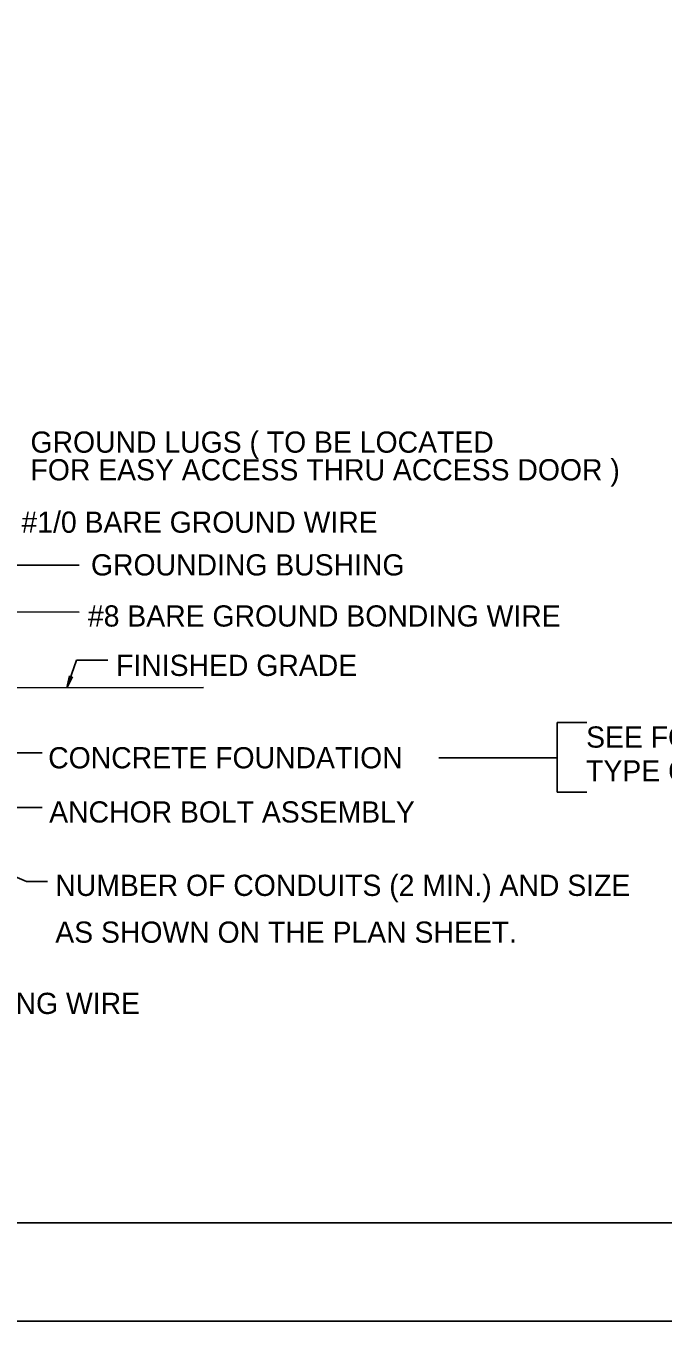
# Model space of a CAD drawing. Extents: x 507305 to 704973, y 495503 to 704964.
# Drawn here: x 508025.1 to 508122.3, y 495503.5 to 495700.9 of the extents above; entities that cross this region are included whole.
import ezdxf

# ---------------------------------------------------------------- set-up
doc = ezdxf.new("R2010")
doc.units = 0
doc.layers.add('1', color=7, linetype='Continuous')
doc.layers.add('41', color=7, linetype='Continuous')

msp = doc.modelspace()

# ---------------------------------------------------------------- linework, layer by layer
at = {"layer": '1'}
for p, q in [((508021.65, 495618.72), (508033.24, 495618.72)), ((508011.39, 495611.63), (508033.26, 495611.54)), ((508032.81, 495604.25), (508031.37, 495600.02)), ((508032.81, 495604.25), (508037.61, 495604.25)), ((508031.37, 495600.02), (508031.76, 495601.85)), ((508031.37, 495600.02), (508032.24, 495601.7)), ((508031.76, 495601.85), (508031.82, 495601.22)), ((508032.24, 495601.7), (508031.82, 495601.22)), ((508052.22, 495600.08), (508022.13, 495600.02)), ((508106.14, 495594.74), (508106.14, 495584.12)), ((508106.14, 495594.74), (508110.68, 495594.74)), ((508022.16, 495590.12), (508027.59, 495590.12)), ((508106.09, 495589.34), (508088.09, 495589.34)), ((508106.14, 495584.12), (508110.68, 495584.12)), ((508016.31, 495581.78), (508027.59, 495581.78)), ((508025.19, 495570.5), (508008.36, 495577.52)), ((508025.19, 495570.5), (508028.43, 495570.5)), ((507359.96, 495518.46), (508349.96, 495518.46)), ((508352.96, 495503.46), (507304.79, 495503.46))]:
    msp.add_line(p, q, dxfattribs=at)
at = {"layer": '41'}
for points in [[(507304.79, 496163.46), (508352.96, 496163.46), (508352.96, 495503.46), (507304.79, 495503.46)], [(507359.96, 496148.46), (508349.96, 496148.46), (508349.96, 495518.46), (507359.96, 495518.46)]]:
    msp.add_lwpolyline(points, close=True, dxfattribs=at)

# ---------------------------------------------------------------- texts
at = {"layer": '1'}
for s, p in [('GROUND LUGS ( TO BE LOCATED', (508025.82, 495635.86)), ('FOR EASY ACCESS THRU ACCESS DOOR )', (508025.82, 495631.64)), ('#1/0 BARE GROUND WIRE', (508024.45, 495623.65)), ('GROUNDING BUSHING', (508035.04, 495617.14)), ('#8 BARE GROUND BONDING WIRE', (508034.58, 495609.35)), ('FINISHED GRADE', (508038.87, 495601.82)), ('SEE FOUNDATION', (508110.55, 495590.89)), ('CONCRETE FOUNDATION', (508028.52, 495587.73)), ('TYPE CCS DETAIL', (508110.55, 495585.73)), ('ANCHOR BOLT ASSEMBLY', (508028.67, 495579.47)), ('NUMBER OF CONDUITS (2 MIN.) AND SIZE', (508029.6, 495568.28)), ('AS SHOWN ON THE PLAN SHEET.', (508029.6, 495561.14)), ('#8 BARE GROUND BONDING WIRE', (507970.44, 495550.28))]:
    msp.add_text(s, height=3.2338, rotation=360, dxfattribs=at).set_placement(p)

doc.saveas('drawing.dxf')
